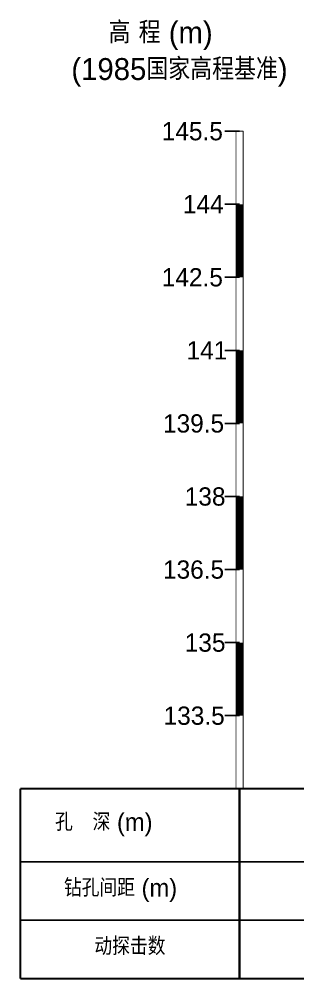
# Model space of a CAD drawing. Header units: inches. Extents: x -205 to 12199, y -11610 to -150.
# Drawn here: x 106.5 to 144.6, y -6094.9 to -5963.4 of the extents above; entities that cross this region are included whole.
import ezdxf
from ezdxf.enums import TextEntityAlignment as Align

# ---------------------------------------------------------------- set-up
doc = ezdxf.new("R2010")
doc.units = ezdxf.units.IN
doc.header["$MEASUREMENT"] = 0
doc.layers.add('地质-文字', color=7, linetype='Continuous')
doc.layers.add('地质-标注栏', color=7, linetype='Continuous')
doc.styles.add('标注栏数据', font='Comfont.shx', dxfattribs={"width": 0.7, "height": 2.5, "bigfont": 'Hztxt12a.shx'})
doc.styles.add('高程系统', font='Comfont.shx', dxfattribs={"width": 0.7, "height": 3, "bigfont": 'Hztxt12a.shx'})

msp = doc.modelspace()

# ---------------------------------------------------------------- linework, layer by layer
at = {"layer": '地质-文字', "color": 7, "linetype": 'Continuous'}
for p, q in [((134.67542, -5978.70809), (136.67542, -5978.70809)), ((134.67542, -5988.70809), (136.67542, -5988.70809)), ((134.67542, -5998.70809), (136.67542, -5998.70809)), ((134.67542, -6008.70809), (136.67542, -6008.70809)), ((134.67542, -6018.70809), (136.67542, -6018.70809)), ((134.67542, -6028.70809), (136.67542, -6028.70809)), ((134.67542, -6038.70809), (136.67542, -6038.70809)), ((134.67542, -6048.70809), (136.67542, -6048.70809)), ((134.67542, -6058.70809), (136.67542, -6058.70809))]:
    msp.add_line(p, q, dxfattribs=at)
at = {"layer": '地质-文字', "color": 7, "linetype": 'Continuous', "flags": 128}
for points, const_width in [([(136.17542, -5978.70809), (137.17542, -5978.70809)], 0.1), ([(136.17542, -5978.70809), (136.17542, -6068.70809)], 0.1), ([(137.17542, -5978.70809), (137.17542, -6068.70809)], 0.1), ([(136.67542, -5988.70809), (136.67542, -5998.70809)], 1), ([(136.67542, -6008.70809), (136.67542, -6018.70809)], 1), ([(136.67542, -6028.70809), (136.67542, -6038.70809)], 1), ([(136.67542, -6048.70809), (136.67542, -6058.70809)], 1), ([(136.67542, -6068.70809), (136.67542, -6068.70809)], 1)]:
    msp.add_lwpolyline(points, dxfattribs=dict(at, const_width=const_width))
at = {"layer": '地质-标注栏', "color": 7, "linetype": 'Continuous', "const_width": 0.3}
for points in [[(106.67465, -6068.70809), (496.67465, -6068.70809)], [(106.67465, -6068.70809), (106.67465, -6094.70809)], [(136.67465, -6068.70809), (136.67465, -6094.70809)], [(106.67465, -6094.70809), (496.67465, -6094.70809)]]:
    msp.add_lwpolyline(points, dxfattribs=at)
at = {"layer": '地质-标注栏', "color": 7, "linetype": 'Continuous'}
for points in [[(106.67465, -6078.70809), (496.67465, -6078.70809)], [(106.67465, -6086.70809), (496.67465, -6086.70809)]]:
    msp.add_lwpolyline(points, dxfattribs=at)

# ---------------------------------------------------------------- texts
at = {"layer": '地质-文字', "color": 7, "linetype": 'Continuous', "style": '高程系统'}
for s, height, p in [('高 程 (m)', 3, (118.75983, -5966.70809)), ('(1985国家高程基准)', 3, (113.65983, -5971.70809)), ('145.5', 2.5, (126.03257, -5979.95809)), ('144', 2.5, (128.92542, -5989.95809)), ('142.5', 2.5, (126.03257, -5999.95809)), ('141', 2.5, (129.42542, -6009.95809)), ('139.5', 2.5, (126.19923, -6019.95809)), ('138', 2.5, (129.17542, -6029.95809)), ('136.5', 2.5, (126.19923, -6039.95809)), ('135', 2.5, (129.17542, -6049.95809)), ('133.5', 2.5, (126.28257, -6059.95809))]:
    msp.add_text(s, height=height, dxfattribs=at).set_placement(p)
at = {"layer": '地质-标注栏', "color": 7, "linetype": 'Continuous', "style": '标注栏数据'}
for s, p in [('孔   深 (m)', (111.42815, -6075.20809)), ('钻孔间距 (m)', (112.64315, -6084.20809)), ('动探击数', (116.81465, -6092.20809))]:
    msp.add_text(s, height=2.43, dxfattribs=at).set_placement(p, align=Align.BOTTOM_LEFT)

doc.saveas('drawing.dxf')
